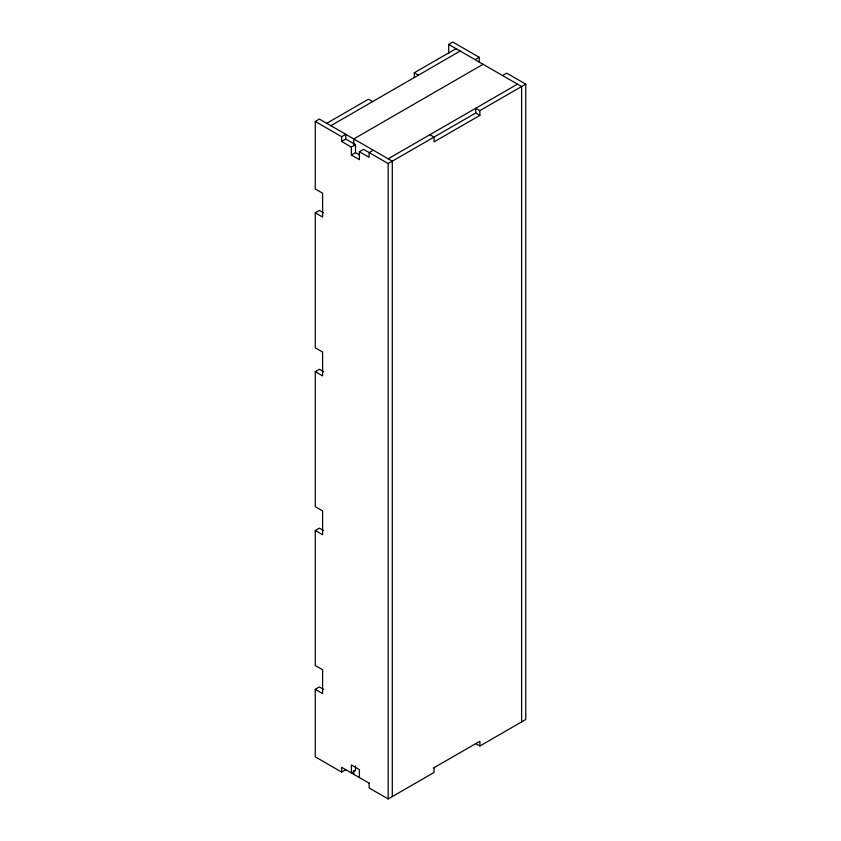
<?xml version="1.0" encoding="UTF-8"?>
<svg xmlns="http://www.w3.org/2000/svg" width="841" height="841" viewBox="0 0 841 841"><rect width="100%" height="100%" fill="white"/><g stroke="black" fill="none" stroke-linecap="round" stroke-linejoin="round"><path stroke-width="1.26" d="M345.756 769.694L341.625 772.08L315.259 756.858L315.259 689.347L322.597 693.583L322.597 669.751L315.259 665.515L315.259 530.503L322.597 534.739L322.597 510.908L315.259 506.671L315.259 371.659L322.597 375.895L322.597 352.064L315.259 347.827L315.259 212.805L322.597 217.041L322.597 193.22L315.259 188.983L315.259 121.472L319.391 119.086L392.295 161.178L392.295 796.564M448.705 53.519L448.705 44.436L452.826 42.05L479.191 57.272L479.191 62.034M326.728 123.322L368.453 99.238L372.584 101.614M414.308 77.53L414.308 72.757L456.032 48.673M330.849 125.708L460.164 51.049M315.259 121.472L341.625 136.694L345.756 134.308L345.756 139.08L355.501 144.705L355.501 152.641L359.517 154.965M475.07 59.658L479.191 57.272M341.625 136.694L341.625 141.456L345.756 139.08M483.091 64.284L353.777 138.944L353.777 145.461M341.625 141.456L351.37 147.08L355.501 144.705M351.37 147.08L351.37 155.028L355.501 152.641M351.37 155.028L359.401 159.664L359.401 151.716L363.522 149.341L388.174 163.564L475.754 112.999L479.885 115.385L479.885 110.613L525.741 84.142L525.741 719.528L479.885 745.999L475.754 743.623M373.267 150.192L369.146 152.578L369.146 157.341L359.401 151.716M502.582 75.543L506.702 73.156L525.741 84.142M388.174 158.802L517.478 84.142M479.885 115.385L434.03 141.856L434.03 137.094L429.898 134.707M315.259 212.805L319.391 210.429L323.585 212.847M315.259 371.659L319.391 369.273L323.585 371.69M315.259 530.503L319.391 528.116L323.585 530.534M315.259 689.347L319.391 686.96L323.585 689.389M433.546 767.991L479.885 741.236L479.885 745.999M369.146 783.202L369.146 787.964L388.174 798.95L434.03 772.48L434.03 767.707M448.705 44.436L521.609 86.528L521.609 721.914M414.308 72.757L418.44 75.143M479.885 110.613L475.754 108.237L475.754 112.999M369.315 783.297L341.625 767.318L341.625 772.08M388.174 163.564L388.174 798.95M359.401 777.568L359.401 769.631L351.37 764.995L351.37 772.942L355.501 770.556L355.501 766.014M353.777 770.419L353.777 774.33"/></g></svg>
